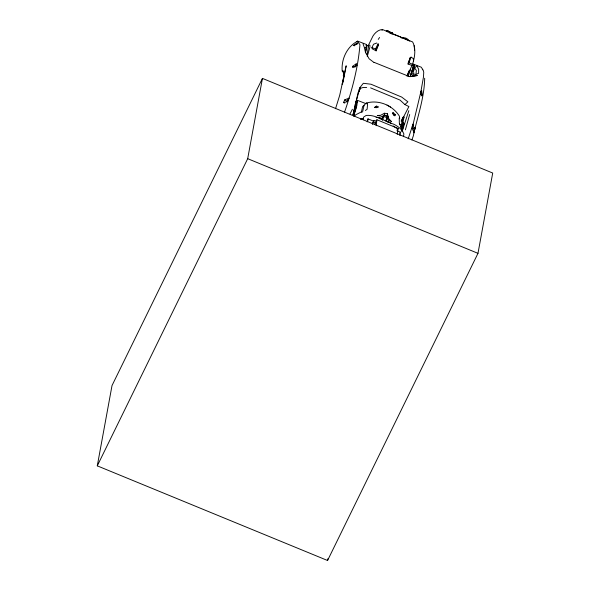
<?xml version="1.0" encoding="UTF-8"?>
<svg xmlns="http://www.w3.org/2000/svg" width="590" height="590" viewBox="0 0 590 590"><rect width="100%" height="100%" fill="white"/><g stroke="black" fill="none" stroke-linecap="round" stroke-linejoin="round"><path stroke-width="0.89" d="M342.207 71.257C341.086 59.575 346.905 46.455 357.724 41.145L366.353 44.457L366.361 47.237L365.394 50.696M407.122 75.594L412.285 65.077C414.623 57.938 416.385 48.896 412.639 41.949L382.453 29.5C378.36 29.699 375.026 32.715 372.969 36.027L368.094 45.917M424.682 78.249C424.321 96.93 418.244 114.873 413.863 132.875L415.146 127.506L413.347 135.87L411.864 139.978M402.092 130.928L402.107 122.005L403.081 117.203L404.025 117.049L403.036 122.101L403.855 123.642L402.048 131.791L408.833 110.669M392.011 34.028L392.593 32.996L390.138 32.148L389.407 32.797L389.474 31.713L387.947 30.997L386.893 30.776L386.28 31.572L387.947 30.997L387.984 32.081M412.285 65.077L411.326 65.239L408.059 64.03L410.094 57.864L411.053 57.142L413.243 58.55L413.568 61.065M379.805 115.883L377.312 115.47L380.55 115.33L384.466 113.236L387.409 113.693L387.165 116.326L384.746 115.205L379.355 117.572L376.022 117.41M372.489 124.387L373.78 120.589L376.685 120.972M376.177 125.707L376.914 119.755L398.088 128.421L397.225 134.402M363.256 119.77L363.602 117.115L366.176 115.426C376.081 114.585 384.451 121.37 393.537 124.114C397.918 126.26 402.137 129.18 403.877 133.945L403.501 136.673M367.164 121.872L368.005 118.856L373.964 121.304M367.659 121.466L368.005 118.856M399.895 135.626L400.359 132.145L396.952 130.751M342.871 82.947L346.168 65.792L339.722 95.219L335.533 108.73M364.074 105.33L362.555 112.063M414.158 64.841L412.565 74.237L414.645 67.946L414.158 64.841L413.546 64.192L421.267 67.216L423.281 70.35L423.731 72.216L423.502 76.825L420.854 91.863L412.137 128.31L413.487 131.356L414.099 128.391L413.015 124.173L412.218 126.408M411.857 70.859L410.234 76.685M97.284 465.849L112.019 385.55L262.439 78.389L492.716 173.04L477.981 253.339L327.561 560.5L97.284 465.849L247.697 158.68L262.439 78.389M327.561 560.5L327.893 558.693M401.443 125.81L401.775 124.151M413.177 66.523L410.279 76.597M366.058 50.047L366.589 46.05L365.984 45.858M342.126 84.363L343.97 75.896M353.071 114.681L355.881 102.048L355.903 105.271L353.071 114.681L358.152 92.401M376.066 107.852L376.486 106.148L378.345 106.716L377.983 107.528L374.628 107.306L376.486 106.148L374.672 107.579M361.368 112.373L362.592 106.62L366.243 103.08C378.581 99.452 392.63 105.271 399.364 116.119L399.688 118.634M356.869 41.654L357.724 41.145L359.944 44.803C358.086 67.703 352.046 90.388 344.56 112.093M367.091 54.125L368.588 46.632L368.381 45.555L367.754 45.57M365.476 52.746L366.766 47.982L367.01 45.29L366.427 44.98M355.261 104.688L360.018 87.46L363.329 83.279L371.007 84.23L401.657 97.055L407.889 101.805L404.947 104.6L400.005 100.071L370.579 87.866M401.598 126.245L402.417 121.444L401.834 121.024M405.374 129.837L409.689 114.504M382.526 120.419L384.075 115.065L387.962 116.791L386.288 120.994L388.53 122.469M408.951 70.83L407.004 76.191M422.278 94.732L421.887 96L420.854 91.863L421.636 90.528L422.278 94.732L420.574 94.385M413.015 124.173L408.199 138.805M394.872 115.861L395.278 114.622L392.992 112.594L392.675 113.273L394.356 115.677L395.278 114.622L393.862 115.411M408.059 64.03L410.094 57.864M385.83 120.965L386.959 117.587L387.962 116.791M356.249 63.816L355.195 66.965L352.429 66.434L352.665 67.57L356.928 65.571L356.249 63.816L352.429 66.434M367.245 56.544L369.856 47.303L369.959 45.275L369.17 45.142M353.801 115.264L355.866 108.708L356.294 103.67L357.503 100.374L366.442 103.825M410.293 76.589L412.985 68.403L413.384 64.081M353.668 115.965L356.817 105.698L357.555 100.743L356.294 103.67L355.357 104.238M408.155 76.309L410.463 69.871M408.162 62.688L408.914 62.791L411.053 57.142M376.14 50.851L378.455 44.781L378.087 43.63L375.513 49.059L376.14 50.851L372.128 48.756L371.929 47.576L373.558 44.221L376.759 43.004M382.025 30.54L382.453 29.5M356.884 44.346L357.57 42.679L353.307 45.533L354.752 45.769M348.926 98.154L347.377 101.694L343.446 102.579L344.781 99.828L348.926 98.154L346.824 101.222L344.781 99.828M358.934 89.916L360.018 87.46M397.35 130.058L398.088 128.421L397.159 129.903M372.29 123.73L373.78 120.589M360.328 88.419L358.366 92.49L360.328 88.419L362.791 87.549L366.663 87.512M374.657 124.438L376.914 119.755M399.74 133.428L400.359 132.145M355.881 102.048L355.394 103.051L356.161 101.554M412.535 76.272L414.084 73.101M401.119 121.142L403.081 117.203M403.243 118.62L404.025 117.049M376.066 49.553L378.455 44.781M401.812 120.36L408.9 106.539L404.947 104.6M350.018 113.855L352.392 109.261M420.869 92.003L421.636 90.528M382.018 119.232L383.648 116.473L386.959 117.587M384.075 115.065L381.531 119.047L379.001 118.531M355.755 102.992L357.503 100.374M378.256 39.405L379.554 37.48M402.328 125.736L403.855 123.642L402.107 122.005M400.647 37.03L389.99 33.003L391.952 33.733L392.593 32.996L390.138 32.148M354.089 116.378L355.866 114.718L361.124 112.034M413.686 75.918L415.972 73.927L416.363 70.409L414.645 67.946L416.872 65.822L418.649 69.237L418.62 73.256L411.665 76.457L417.322 75.52L409.593 76.641L374.053 62.334M365.409 110.47L367.12 109.261L367.614 103.545L366.243 103.08M357.894 43.232L354.251 45.541L353.307 45.533M365.07 47.768L366.361 47.237M360.66 119.217L362.887 118.354M360.999 119.239L363.381 118.413M401.134 37.856L403.317 38.262L409.814 41.13M412.491 128.059L414.099 128.391M386.295 30.968L387.785 31.381M343.446 102.579L344.826 103.073M387.888 31.329L386.893 30.776L389.474 31.713M386.893 30.776L388.508 31.425M408.914 62.791L412.292 64.17M247.697 158.68L477.981 253.339M371.929 47.576L375.513 49.059M400.477 126.769L402.004 127.492L402.439 125.582L399.423 124.077M393.154 125.95L396.576 128.237M390.639 107.151L387.003 105.042M373.647 122.012L375.646 123.391M389.031 119.777L391.627 121.754L388.803 118.76L387.409 113.693M373.935 62.452L369.111 58.779L365.512 52.385L364.207 46.957M343.233 75.373L344.545 76.427M391.141 123.701L388.552 121.282L387.394 117.152M408.25 39.523L405.868 38.099L402.675 37.435M391.812 33.291L389.784 32.303L390.034 32.679M390.86 32.258L391.952 33.733M422.315 69.318L422.654 69.849M363.086 43.822L363.89 46.352M402.358 131.069L399.334 123.155L399.238 118.081M344.331 75.557L342.886 70.697L343.837 75.262M414.593 50.379L414.165 45.659M384.466 113.236L384.746 115.205M389.319 31.757L389.407 32.797M392.992 112.594L393.073 114.202"/></g></svg>
